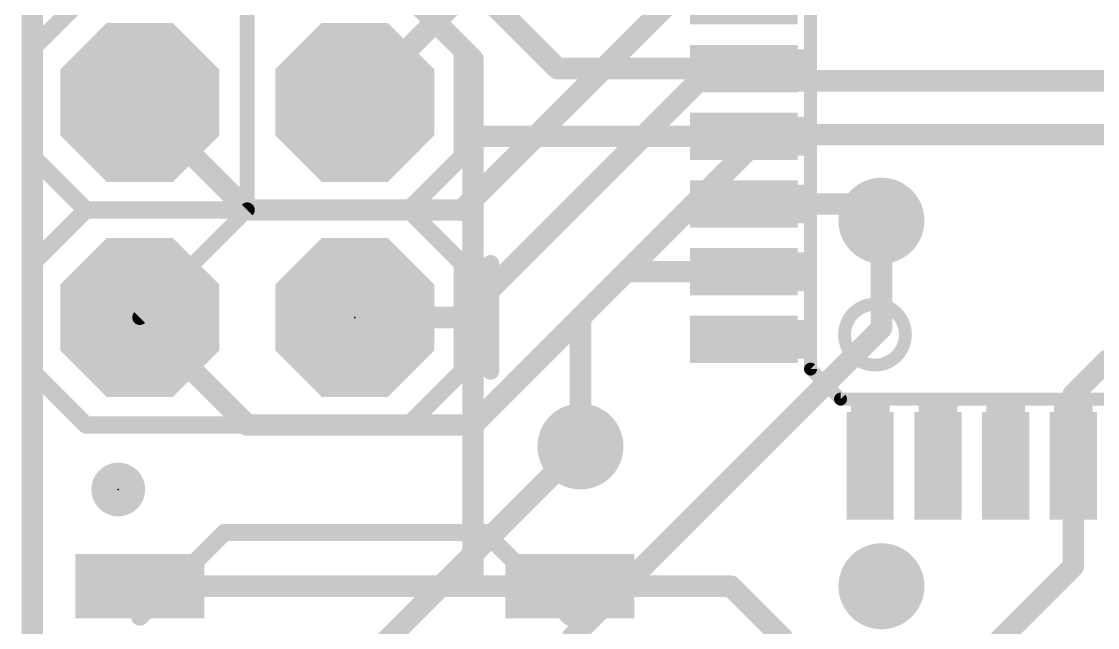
# Model space of a CAD drawing. Extents: x -0.1 to 30.6, y -0.1 to 23.
# Drawn here: x -0.13 to 12.59, y 7.77 to 14.93 of the extents above; entities that cross this region are included whole.
import ezdxf

# ---------------------------------------------------------------- set-up
doc = ezdxf.new("R2010")
doc.units = 0
for name, color, linetype in [('1', 12, 'CONTINUOUS'), ('16', 132, 'CONTINUOUS'), ('17', 110, 'CONTINUOUS'), ('18', 110, 'CONTINUOUS'), ('20', 53, 'CONTINUOUS'), ('21', 41, 'CONTINUOUS'), ('23', 53, 'CONTINUOUS'), ('51', 53, 'CONTINUOUS')]:
    doc.layers.add(name, color=color, linetype=linetype)

# ---------------------------------------------------------------- blocks, each defined once
blk = doc.blocks.new('RECT')
blk.add_solid([(-0.5, -0.5), (0.5, -0.5), (-0.5, 0.5), (0.5, 0.5)])
blk = doc.blocks.new('OCTAGONP')
at = {"const_width": 0.5}
blk.add_lwpolyline([(-0.25, -0.1036), (-0.25, 0.1036), (-0.1036, 0.25), (0.1036, 0.25), (0.25, 0.1036), (0.25, -0.1036), (0.1036, -0.25), (-0.1036, -0.25), (-0.25, -0.1036), (-0.25, 0.1036)], dxfattribs=at)
blk = doc.blocks.new('PIE')
at = {"const_width": 0.5}
blk.add_lwpolyline([(0, -0.25, 1), (0, 0.25, 1), (0, -0.25)], format="xyb", dxfattribs=at)
blk = doc.blocks.new('ROUNDV')
at = {"const_width": 0.5}
blk.add_lwpolyline([(0, -0.25, 1), (0, 0.25, 1), (0, -0.25)], format="xyb", dxfattribs=at)

msp = doc.modelspace()

# ---------------------------------------------------------------- linework, layer by layer
at = {"layer": '1'}
for points, const_width in [([(0, 22.86), (0, 0)], 0.254), ([(2.54, 12.7), (2.54, 17.13)], 0.1778), ([(5.207, 14.478), (3.81, 15.875)], 0.254), ([(5.334, 15.24), (6.204, 14.37)], 0.254), ([(5.207, 13.589), (5.207, 14.478)], 0.254), ([(6.204, 14.37), (8.4074, 14.37)], 0.254), ([(5.207, 13.589), (5.226, 13.57)], 0.254), ([(5.207, 8.382), (5.207, 13.589)], 0.254), ([(5.226, 13.57), (8.4074, 13.57)], 0.254), ([(9.836, 12.77), (8.4074, 12.77)], 0.254), ([(10.033, 12.573), (9.836, 12.77)], 0.254), ([(1.27, 11.43), (2.54, 12.7)], 0.1778), ([(6.477, 11.43), (7.017, 11.97)], 0.254), ([(7.017, 11.97), (8.4074, 11.97)], 0.254), ([(6.477, 9.906), (6.477, 11.43)], 0.254), ([(12.7, 10.922), (12.3, 10.522)], 0.254), ([(13.9, 10.922), (12.7, 10.922)], 0.254), ([(12.3, 10.522), (12.3, 9.6774)], 0.254), ([(12.3, 9.6774), (12.3, 8.49)], 0.254), ([(12.3, 8.49), (10.48, 6.67)], 0.254), ([(5.08, 8.255), (5.207, 8.382)], 0.254), ([(1.27, 8.255), (5.08, 8.255)], 0.254), ([(5.08, 8.255), (6.35, 8.255)], 0.254), ([(6.35, 8.255), (8.255, 8.255)], 0.254), ([(8.255, 8.255), (8.89, 7.62)], 0.254)]:
    msp.add_lwpolyline(points, dxfattribs=dict(at, const_width=const_width))
for points, const_width in [([(5.2705, 14.478, 1), (5.1435, 14.478)], 0.127), ([(5.1621, 14.4331, 1), (5.2519, 14.5229)], 0.127), ([(6.204, 14.4335, 1), (6.204, 14.3065)], 0.127), ([(8.4074, 14.3065, 1), (8.4074, 14.4335)], 0.127), ([(6.1591, 14.3251, 1), (6.2489, 14.4149)], 0.127), ([(5.2519, 13.6339, 1), (5.1621, 13.5441)], 0.127), ([(5.2705, 13.589, 1), (5.1435, 13.589)], 0.127), ([(5.1435, 13.589, 1), (5.2705, 13.589)], 0.127), ([(5.226, 13.6335, 1), (5.226, 13.5065)], 0.127), ([(5.1811, 13.5251, 1), (5.2709, 13.6149)], 0.127), ([(8.4074, 13.5065, 1), (8.4074, 13.6335)], 0.127), ([(8.4074, 12.8335, 1), (8.4074, 12.7065)], 0.127), ([(9.8809, 12.8149, 1), (9.7911, 12.7251)], 0.127), ([(9.836, 12.7065, 1), (9.836, 12.8335)], 0.127), ([(2.4956, 12.7, 1), (2.5844, 12.7)], 0.0889), ([(2.5714, 12.6686, 1), (2.5086, 12.7314)], 0.0889), ([(9.9881, 12.5281, 1), (10.0779, 12.6179)], 0.127), ([(7.017, 12.0335, 1), (7.017, 11.9065)], 0.127), ([(7.0619, 11.9251, 1), (6.9721, 12.0149)], 0.127), ([(8.4074, 11.9065, 1), (8.4074, 12.0335)], 0.127), ([(1.2386, 11.4614, 1), (1.3014, 11.3986)], 0.0889), ([(6.5405, 11.43, 1), (6.4135, 11.43)], 0.127), ([(6.4321, 11.4749, 1), (6.5219, 11.3851)], 0.127), ([(12.7, 10.9855, 1), (12.7, 10.8585)], 0.127), ([(12.3635, 10.522, 1), (12.2365, 10.522)], 0.127), ([(12.2551, 10.5669, 1), (12.3449, 10.4771)], 0.127), ([(6.4135, 9.906, 1), (6.5405, 9.906)], 0.127), ([(12.3635, 9.6774, 1), (12.2365, 9.6774)], 0.127), ([(12.2365, 9.6774, 1), (12.3635, 9.6774)], 0.127), ([(12.2365, 8.49, 1), (12.3635, 8.49)], 0.127), ([(12.3449, 8.4451, 1), (12.2551, 8.5349)], 0.127), ([(5.1435, 8.382, 1), (5.2705, 8.382)], 0.127), ([(5.2519, 8.3371, 1), (5.1621, 8.4269)], 0.127), ([(1.27, 8.3185, 1), (1.27, 8.1915)], 0.127), ([(5.08, 8.3185, 1), (5.08, 8.1915)], 0.127), ([(5.0351, 8.2999, 1), (5.1249, 8.2101)], 0.127), ([(5.08, 8.1915, 1), (5.08, 8.3185)], 0.127), ([(6.35, 8.3185, 1), (6.35, 8.1915)], 0.127), ([(6.35, 8.1915, 1), (6.35, 8.3185)], 0.127), ([(8.2999, 8.2999, 1), (8.2101, 8.2101)], 0.127), ([(8.255, 8.1915, 1), (8.255, 8.3185)], 0.127)]:
    msp.add_lwpolyline(points, format="xyb", dxfattribs=dict(at, const_width=const_width))
at = {"layer": '16', "const_width": 0.254}
for points in [[(0, 22.86), (0, 0)], [(3.81, 13.97), (7.874, 18.034)], [(5.08, 12.7), (7.747, 15.367)], [(5.08, 11.43), (7.874, 14.224)], [(7.874, 14.224), (19.431, 14.224)], [(1.27, 13.97), (2.54, 12.7)], [(5.207, 10.16), (8.636, 13.589)], [(8.636, 13.589), (13.081, 13.589)], [(2.54, 12.7), (5.08, 12.7)], [(10.033, 11.303), (10.033, 12.573)], [(1.27, 11.43), (2.54, 10.16)], [(3.81, 11.43), (5.08, 11.43)], [(6.35, 7.62), (10.033, 11.303)], [(2.54, 10.16), (5.207, 10.16)], [(3.81, 7.239), (6.477, 9.906)]]:
    msp.add_lwpolyline(points, dxfattribs=at)
at = {"layer": '16', "const_width": 0.127}
for points in [[(7.874, 14.2875, 1), (7.874, 14.1605)], [(7.9189, 14.1791, 1), (7.8291, 14.2689)], [(1.3149, 14.0149, 1), (1.2251, 13.9251)], [(3.7651, 14.0149, 1), (3.8549, 13.9251)], [(8.636, 13.6525, 1), (8.636, 13.5255)], [(8.6809, 13.5441, 1), (8.5911, 13.6339)], [(2.54, 12.7635, 1), (2.54, 12.6365)], [(2.4951, 12.6551, 1), (2.5849, 12.7449)], [(5.0351, 12.7449, 1), (5.1249, 12.6551)], [(5.08, 12.6365, 1), (5.08, 12.7635)], [(10.0965, 12.573, 1), (9.9695, 12.573)], [(1.3149, 11.4749, 1), (1.2251, 11.3851)], [(3.81, 11.4935, 1), (3.81, 11.3665)], [(5.0351, 11.4749, 1), (5.1249, 11.3851)], [(5.08, 11.3665, 1), (5.08, 11.4935)], [(9.9695, 11.303, 1), (10.0965, 11.303)], [(10.0779, 11.2581, 1), (9.9881, 11.3479)], [(2.54, 10.2235, 1), (2.54, 10.0965)], [(2.4951, 10.1151, 1), (2.5849, 10.2049)], [(5.1621, 10.2049, 1), (5.2519, 10.1151)], [(5.207, 10.0965, 1), (5.207, 10.2235)], [(6.5219, 9.8611, 1), (6.4321, 9.9509)]]:
    msp.add_lwpolyline(points, format="xyb", dxfattribs=at)
at = {"layer": '20', "const_width": 0.254}
msp.add_lwpolyline([(0, 22.86), (0, 0)], dxfattribs=at)
at = {"layer": '21'}
for points, const_width in [([(9.195, 10.82), (9.195, 17.475)], 0.1524), ([(0, 14.605), (0.635, 15.24)], 0.2032), ([(5.08, 14.605), (4.445, 15.24)], 0.2032), ([(0, 13.335), (0, 14.605)], 0.2032), ([(5.08, 13.335), (5.08, 14.605)], 0.2032), ([(0.635, 12.7), (0, 13.335)], 0.2032), ([(4.445, 12.7), (5.08, 13.335)], 0.2032), ([(0, 12.065), (0.635, 12.7)], 0.2032), ([(0.635, 12.7), (4.445, 12.7)], 0.2032), ([(5.08, 12.065), (4.445, 12.7)], 0.2032), ([(0, 10.795), (0, 12.065)], 0.2032), ([(5.08, 10.795), (5.08, 12.065)], 0.2032), ([(5.415, 12.065), (5.415, 10.795)], 0.2032), ([(0.635, 10.16), (0, 10.795)], 0.2032), ([(4.445, 10.16), (5.08, 10.795)], 0.2032), ([(9.195, 10.82), (9.55, 10.465)], 0.1524), ([(16.205, 10.465), (9.55, 10.465)], 0.1524), ([(4.445, 10.16), (0.635, 10.16)], 0.2032), ([(2.27, 8.89), (5.35, 8.89)], 0.2032)]:
    msp.add_lwpolyline(points, dxfattribs=dict(at, const_width=const_width))
for points, const_width in [([(0.0508, 14.605, 1), (-0.0508, 14.605)], 0.1016), ([(-0.0359, 14.6409, 1), (0.0359, 14.5691)], 0.1016), ([(5.1308, 14.605, 1), (5.0292, 14.605)], 0.1016), ([(5.0441, 14.5691, 1), (5.1159, 14.6409)], 0.1016), ([(0.0359, 13.3709, 1), (-0.0359, 13.2991)], 0.1016), ([(-0.0508, 13.335, 1), (0.0508, 13.335)], 0.1016), ([(5.0292, 13.335, 1), (5.1308, 13.335)], 0.1016), ([(5.1159, 13.2991, 1), (5.0441, 13.3709)], 0.1016), ([(0.635, 12.7508, 1), (0.635, 12.6492)], 0.1016), ([(0.6709, 12.6641, 1), (0.5991, 12.7359)], 0.1016), ([(0.5991, 12.6641, 1), (0.6709, 12.7359)], 0.1016), ([(4.4809, 12.7359, 1), (4.4091, 12.6641)], 0.1016), ([(4.4091, 12.7359, 1), (4.4809, 12.6641)], 0.1016), ([(4.445, 12.6492, 1), (4.445, 12.7508)], 0.1016), ([(0.0508, 12.065, 1), (-0.0508, 12.065)], 0.1016), ([(-0.0359, 12.1009, 1), (0.0359, 12.0291)], 0.1016), ([(5.1308, 12.065, 1), (5.0292, 12.065)], 0.1016), ([(5.0441, 12.0291, 1), (5.1159, 12.1009)], 0.1016), ([(5.4658, 12.065, 1), (5.3642, 12.065)], 0.1016), ([(9.9568, 10.8676, 1), (9.9568, 11.586, 1), (9.9568, 10.8676)], 0.1524), ([(0.0359, 10.8309, 1), (-0.0359, 10.7591)], 0.1016), ([(-0.0508, 10.795, 1), (0.0508, 10.795)], 0.1016), ([(5.0292, 10.795, 1), (5.1308, 10.795)], 0.1016), ([(5.1159, 10.7591, 1), (5.0441, 10.8309)], 0.1016), ([(5.3642, 10.795, 1), (5.4658, 10.795)], 0.1016), ([(9.1569, 10.82, 1), (9.2331, 10.82)], 0.0762), ([(9.2219, 10.8469, 1), (9.1681, 10.7931)], 0.0762), ([(9.55, 10.5031, 1), (9.55, 10.4269)], 0.0762), ([(9.5231, 10.4381, 1), (9.5769, 10.4919)], 0.0762), ([(0.635, 10.2108, 1), (0.635, 10.1092)], 0.1016), ([(0.5991, 10.1241, 1), (0.6709, 10.1959)], 0.1016), ([(4.4091, 10.1959, 1), (4.4809, 10.1241)], 0.1016), ([(4.445, 10.1092, 1), (4.445, 10.2108)], 0.1016), ([(2.27, 8.9408, 1), (2.27, 8.8392)], 0.1016), ([(5.35, 8.8392, 1), (5.35, 8.9408)], 0.1016)]:
    msp.add_lwpolyline(points, format="xyb", dxfattribs=dict(at, const_width=const_width))
at = {"layer": '23'}
for p in [(3.81, 11.43), (1.016, 9.398)]:
    msp.add_point(p, dxfattribs=at)
at = {"layer": '51', "const_width": 0.2032}
for points in [[(1.27, 7.89), (2.27, 8.89)], [(5.35, 8.89), (6.35, 7.89)]]:
    msp.add_lwpolyline(points, dxfattribs=at)
at = {"layer": '51', "const_width": 0.1016}
for points in [[(2.3059, 8.8541, 1), (2.2341, 8.9259)], [(5.3859, 8.9259, 1), (5.3141, 8.8541)], [(1.2341, 7.9259, 1), (1.3059, 7.8541)], [(6.3141, 7.8541, 1), (6.3859, 7.9259)]]:
    msp.add_lwpolyline(points, format="xyb", dxfattribs=at)

# ---------------------------------------------------------------- block references
at = {"layer": '1'}
for p, xscale, yscale, rotation in [((8.4074, 15.17), 0.5588, 1.27, 90), ((8.4074, 14.37), 0.5588, 1.27, 90), ((8.4074, 13.57), 0.5588, 1.27, 90), ((8.4074, 12.77), 0.5588, 1.27, 90), ((8.4074, 11.97), 0.5588, 1.27, 90), ((8.4074, 11.17), 0.5588, 1.27, 90), ((9.9, 9.6774), 1.27, 0.5588, 90), ((10.7, 9.6774), 1.27, 0.5588, 90), ((11.5, 9.6774), 1.27, 0.5588, 90), ((12.3, 9.6774), 1.27, 0.5588, 90), ((1.27, 8.255), 0.762, 1.524, 270), ((6.35, 8.255), 0.762, 1.524, 270)]:
    msp.add_blockref('RECT', p, dxfattribs=dict(at, xscale=xscale, yscale=yscale, rotation=rotation))
at = {"layer": '1', "xscale": 0.635, "yscale": 0.635}
msp.add_blockref('PIE', (1.016, 9.398), dxfattribs=at)
at = {"layer": '17', "xscale": 1.8796, "yscale": 1.8796, "rotation": 90}
for p in [(1.27, 13.97), (1.27, 13.97), (3.81, 13.97), (3.81, 13.97), (1.27, 11.43), (1.27, 11.43), (3.81, 11.43), (3.81, 11.43)]:
    msp.add_blockref('OCTAGONP', p, dxfattribs=at)
at = {"layer": '18', "xscale": 1.016, "yscale": 1.016}
for p in [(10.033, 12.573), (10.033, 12.573), (6.477, 9.906), (6.477, 9.906), (10.033, 8.255), (10.033, 8.255)]:
    msp.add_blockref('ROUNDV', p, dxfattribs=at)
at = {"layer": '51', "rotation": 90}
for p, xscale, yscale in [((8.6487, 14.37), 0.4572, 0.9906), ((1.27, 13.97), 0.508, 0.508), ((3.81, 13.97), 0.508, 0.508), ((8.6487, 13.57), 0.4572, 0.9906), ((8.6487, 12.77), 0.4572, 0.9906), ((8.6487, 11.97), 0.4572, 0.9906), ((1.27, 11.43), 0.508, 0.508), ((3.81, 11.43), 0.508, 0.508), ((8.6487, 11.17), 0.4572, 0.9906), ((9.9, 9.9187), 0.9906, 0.4572), ((10.7, 9.9187), 0.9906, 0.4572), ((11.5, 9.9187), 0.9906, 0.4572), ((12.3, 9.9187), 0.9906, 0.4572)]:
    msp.add_blockref('RECT', p, dxfattribs=dict(at, xscale=xscale, yscale=yscale))

doc.saveas('drawing.dxf')
